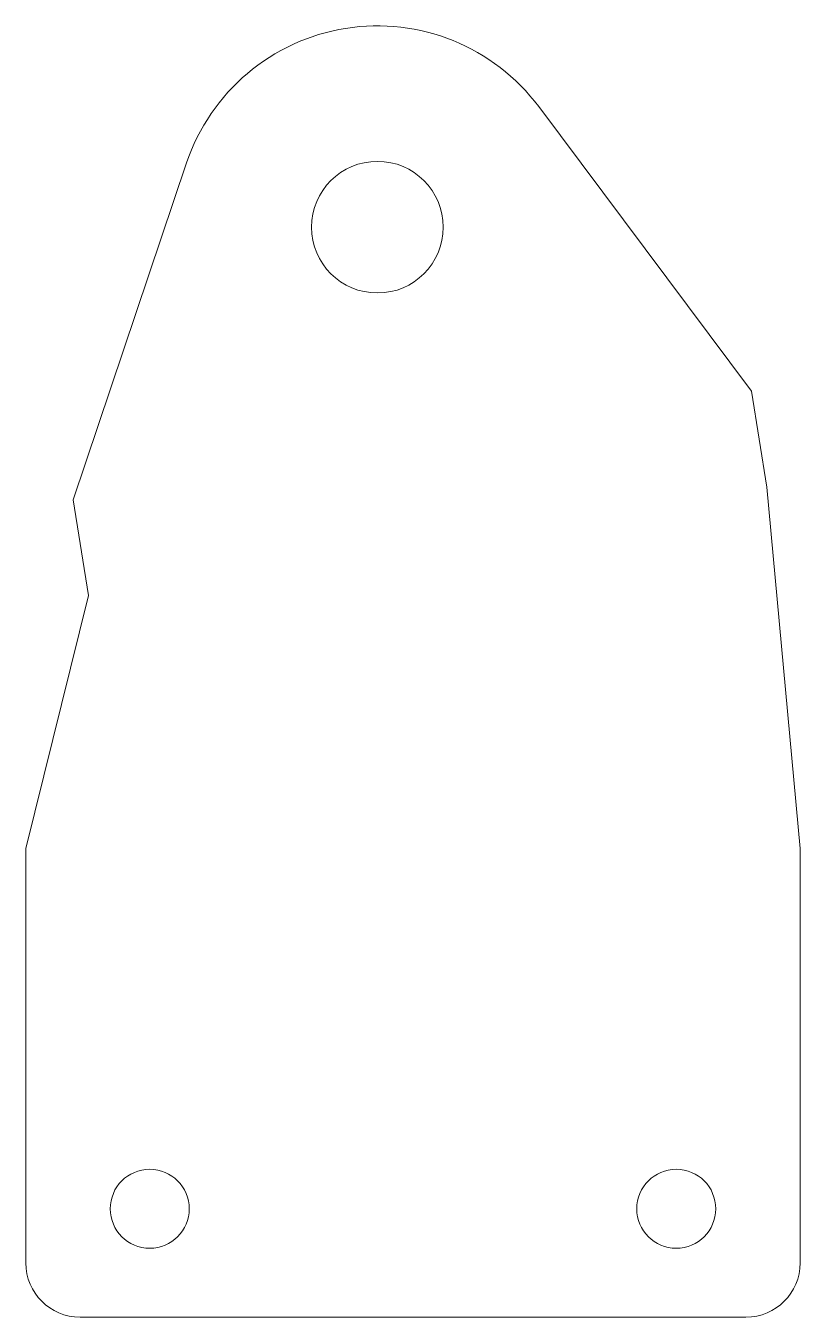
# Model space of a CAD drawing. Header units: millimetres. Extents: x 0 to 50, y -24 to 59.4.
import ezdxf

# ---------------------------------------------------------------- set-up
doc = ezdxf.new("R2010")
doc.units = ezdxf.units.MM
doc.layers.add('1', color=7, linetype='Continuous', true_color=0xffffff)

msp = doc.modelspace()

# ---------------------------------------------------------------- linework, layer by layer
at = {"layer": '1', "color": 163, "linetype": 'Continuous', "lineweight": 18}
for p, q in [((46.849906, 35.780493), (33.11787, 54.160962)), ((10.382087, 50.525854), (3.065635, 28.78005)), ((47.839413, 29.59162), (46.849906, 35.780493)), ((47.839413, 29.59162), (50, 6.267477)), ((4.055143, 22.591177), (3.065635, 28.78005)), ((0, 6.267477), (4.055143, 22.591177)), ((0, 6.267477), (0, -20.5)), ((50, -20.5), (50, 6.267477)), ((3.5, -24), (46.5, -24))]:
    msp.add_line(p, q, dxfattribs=at)
at = {"layer": '1', "color": 150, "linetype": 'Continuous', "lineweight": 18}
for centre, radius in [((22.703388, 46.38031), 4.25), ((8, -17), 2.55), ((42, -17), 2.55)]:
    msp.add_circle(centre, radius, dxfattribs=at)
at = {"layer": '1', "color": 163, "linetype": 'Continuous', "lineweight": 18}
for centre, radius, start, end in [((22.703388, 46.38031), 13, 36.763383, 161.404308), ((3.5, -20.5), 3.5, 180, 270), ((46.5, -20.5), 3.5, 270, 0)]:
    msp.add_arc(centre, radius, start, end, dxfattribs=at)

doc.saveas('drawing.dxf')
